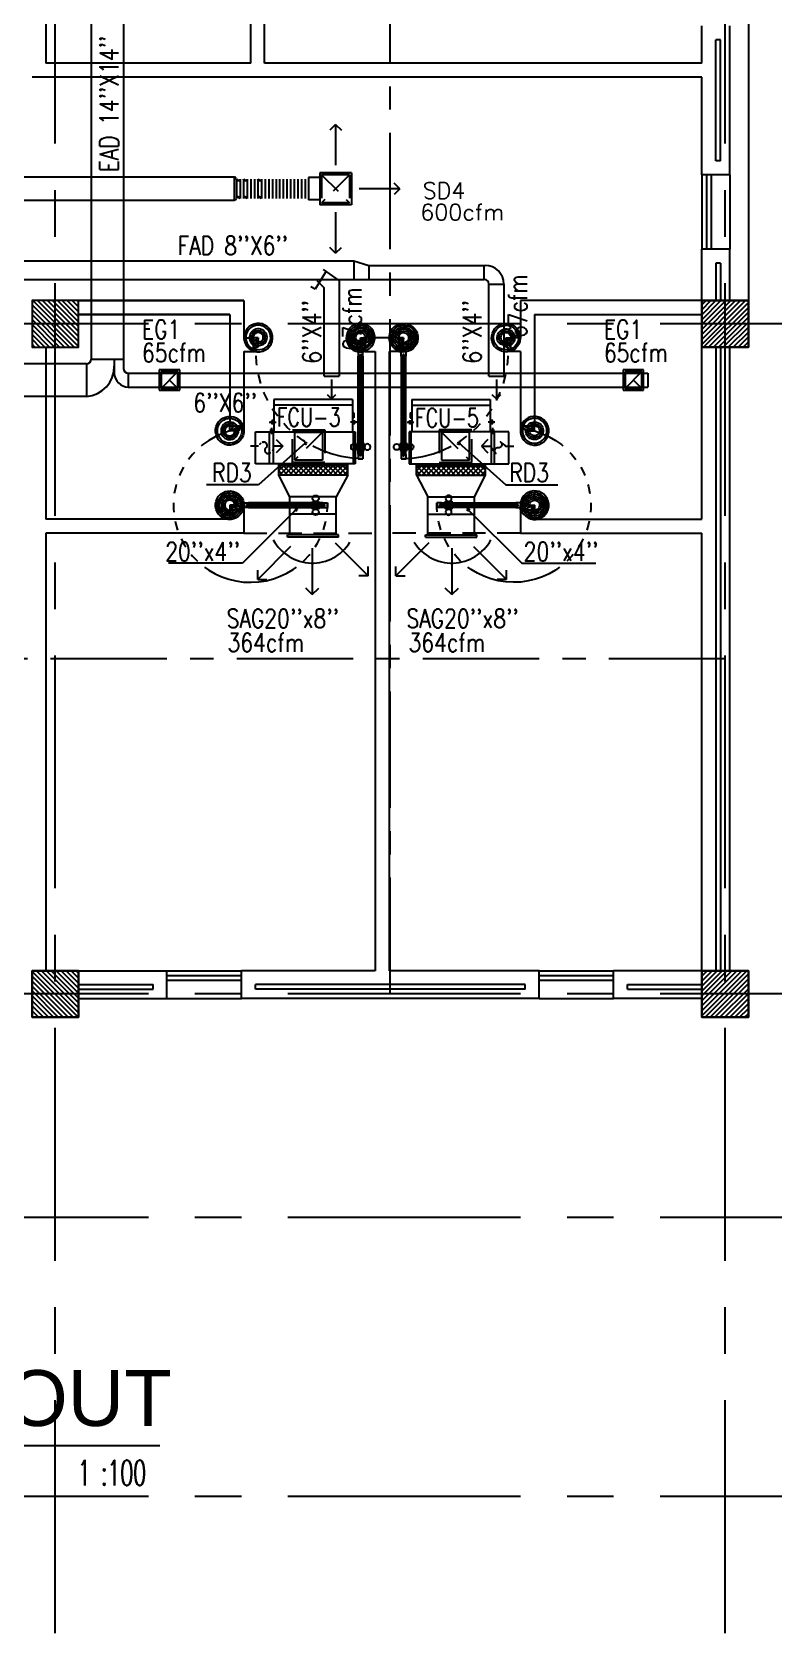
# Model space of a CAD drawing. Extents: x 417866231.7 to 417866328.5, y 43498046.7 to 43498124.2.
# Drawn here: x 417866289.83 to 417866297.8, y 43498046.72 to 43498063.92 of the extents above; entities that cross this region are included whole.
import ezdxf

# ---------------------------------------------------------------- set-up
doc = ezdxf.new("R2010")
doc.units = 0
doc.header["$MEASUREMENT"] = 0
for name, pattern in [('CENTER', [2, 1.25, -0.25, 0.25, -0.25]), ('CENTERX2', [4, 2.5, -0.5, 0.5, -0.5]), ('HIDDEN', [0.375, 0.25, -0.125])]:
    doc.linetypes.add(name, pattern=pattern)
doc.layers.get('0').update_dxf_attribs({"linetype": 'CONTINUOUS'})
for name, color, linetype in [('AXES', 11, 'CENTERX2'), ('AXES1', 11, 'CENTER'), ('CER', 2, 'CONTINUOUS'), ('COL', 7, 'CONTINUOUS'), ('CTXT', 6, 'CONTINUOUS'), ('DOOR', 9, 'CONTINUOUS'), ('DUCT', 6, 'CONTINUOUS'), ('E-TXT', 2, 'CONTINUOUS'), ('EXDUCT', 10, 'CONTINUOUS'), ('FCU', 6, 'CONTINUOUS'), ('HAT', 11, 'CONTINUOUS'), ('INSUL', 9, 'CONTINUOUS'), ('M-AC-FLEX', 7, 'CONTINUOUS'), ('M-EGU.', 2, 'CONTINUOUS'), ('M-TEXT', 2, 'CONTINUOUS'), ('PROJ-L', 9, 'CONTINUOUS'), ('PSUPPLY', 3, 'HIDDEN'), ('SCD', 2, 'CONTINUOUS'), ('WALL', 9, 'CONTINUOUS'), ('WIN', 9, 'CONTINUOUS')]:
    doc.layers.add(name, color=color, linetype=linetype)
doc.styles.add('ROMANS', font='ROMANS.shx', dxfattribs={"width": 0.6})
doc.styles.add('TTXT', font='ARIAL.TTF', dxfattribs={"width": 0.6})
pattern_1 = [(45, (0, 0), (-26.5165042945, 26.5165042945), [])]

# ---------------------------------------------------------------- blocks, each defined once
blk = doc.blocks.new('DOOR90')
at = {"layer": 'DOOR', "color": 7, "linetype": 'ByBlock'}
for p, q in [((-150, 0), (0, 0)), ((-150, 0), (-150, -25)), ((0, -50), (-114, 0)), ((0, -50), (-40, 0)), ((0, -50), (0, 0)), ((-1000, -25), (-1050, -25)), ((-1050, -75), (-1050, -25)), ((-1050, -25), (-1050, -75)), ((-1000, -75), (-1050, -75)), ((-1000, -42), (-1020, -42)), ((-1020, -42), (-1020, -58)), ((-1000, -58), (-1020, -58)), ((-1000, -25), (-1000, -42)), ((-1000, -58), (-1000, -75)), ((-878, -18), (-968, -18)), ((-968, -25), (-968, -18)), ((-968, -75), (-968, -82)), ((-878, -82), (-968, -82)), ((-955, -9), (-890, -9)), ((-955, -18), (-955, -9)), ((-955, -18), (-890, -18)), ((-955, -82), (-890, -82)), ((-955, -82), (-955, -91)), ((-955, -91), (-890, -91)), ((-890, -18), (-890, -9)), ((-890, -82), (-890, -91)), ((-878, -25), (-878, -18)), ((-878, -75), (-878, -82)), ((-200, -25), (-150, -25)), ((-200, -42), (-200, -25)), ((-180, -42), (-200, -42)), ((-200, -58), (-180, -58)), ((-200, -75), (-200, -58)), ((-150, -75), (-200, -75)), ((-180, -58), (-180, -42)), ((-150, -25), (-100, -25)), ((-150, -75), (-150, -25)), ((-100, -25), (-100, -50)), ((0, -50), (-100, -37)), ((-100, -50), (0, -50)), ((0, -850), (-114, -900)), ((-100, -875), (-100, -850)), ((0, -850), (-100, -863)), ((-100, -850), (0, -850)), ((0, -850), (-40, -900)), ((0, -850), (0, -900)), ((-150, -875), (-100, -875)), ((-150, -900), (-150, -875)), ((-150, -900), (0, -900)), ((0, -900), (-150, -900))]:
    blk.add_line(p, q, dxfattribs=at)
at = {"layer": 'DOOR', "linetype": 'ByBlock'}
for p, q in [((-200, -25), (-1000, -25)), ((-200, -42), (-1000, -42)), ((-200, -58), (-1000, -58)), ((-1000, -75), (-200, -75))]:
    blk.add_line(p, q, dxfattribs=at)
at = {"layer": 'DOOR', "color": 7, "linetype": 'ByBlock'}
for centre in [(-923, 24), (-923, -124)]:
    blk.add_circle(centre, 32.4, dxfattribs=at)
for centre, radius, start, end in [((0, -50), 154, 161.1053, 166.2858), ((0, -50), 94.4, 148.0182, 180), ((0, -50), 134, 158.1598, 169.28), ((0, -50), 114, 154.0838, 167.3774), ((0, -50), 74.4, 137.7764, 180), ((0, -50), 54.4, 113.2074, 180), ((0, -50), 34.4, 90, 180), ((0, -50), 14.4, 90, 180), ((0, -850), 94.4, 180, 211.9818), ((0, -850), 74.4, 180, 222.2236), ((0, -850), 54.4, 180, 246.7926), ((0, -850), 34.4, 180, 270), ((0, -850), 14.4, 180, 270), ((0, -850), 154, 193.7142, 198.8947), ((0, -850), 134, 190.72, 201.8402)]:
    blk.add_arc(centre, radius, start, end, dxfattribs=at)
at = {"layer": 'DOOR', "linetype": 'HIDDEN', "ltscale": 0.5}
blk.add_arc((-222, -50), 828, 178.2701, 275.003, dxfattribs=at)
blk = doc.blocks.new('DOOR100')
at = {"layer": 'DOOR', "color": 7, "linetype": 'ByBlock'}
for p, q in [((-91, 1205), (-91, 1140)), ((-82, 1205), (-91, 1205)), ((-82, 1128), (-82, 1218)), ((-75, 1218), (-82, 1218)), ((-82, 1205), (-82, 1140)), ((-75, 1250), (-75, 1300)), ((-75, 1300), (-25, 1300)), ((-25, 1300), (-75, 1300)), ((-58, 1250), (-75, 1250)), ((-58, 1250), (-58, 1270)), ((-42, 1270), (-58, 1270)), ((-42, 1250), (-42, 1270)), ((-25, 1250), (-42, 1250)), ((-25, 1250), (-25, 1300)), ((-25, 1218), (-18, 1218)), ((-18, 1128), (-18, 1218)), ((-18, 1205), (-18, 1140)), ((-18, 1205), (-9, 1205)), ((-9, 1205), (-9, 1140)), ((-82, 1140), (-91, 1140)), ((-75, 1128), (-82, 1128)), ((-25, 1128), (-18, 1128)), ((-18, 1140), (-9, 1140)), ((-75, 200), (-58, 200)), ((-75, 150), (-75, 200)), ((-58, 200), (-58, 180)), ((-58, 180), (-42, 180)), ((-42, 200), (-25, 200)), ((-42, 180), (-42, 200)), ((-25, 200), (-25, 150)), ((-1200, 0), (-1200, 150)), ((-1200, 150), (-1175, 150)), ((-1200, 150), (-1200, 0)), ((-1150, 0), (-1200, 114)), ((-1150, 0), (-1200, 40)), ((-1150, 0), (-1200, 0)), ((-1175, 150), (-1175, 100)), ((-1175, 100), (-1150, 100)), ((-1150, 0), (-1163, 100)), ((-1150, 100), (-1150, 0)), ((-75, 150), (-25, 150)), ((-50, 0), (0, 114)), ((-50, 100), (-50, 0)), ((-50, 0), (-37, 100)), ((-25, 100), (-50, 100)), ((-50, 0), (0, 40)), ((-50, 0), (0, 0)), ((0, 150), (-25, 150)), ((-25, 150), (-25, 100)), ((0, 0), (0, 150)), ((0, 150), (0, 0))]:
    blk.add_line(p, q, dxfattribs=at)
at = {"layer": 'DOOR', "linetype": 'ByBlock'}
for p, q in [((-75, 1250), (-75, 200)), ((-58, 200), (-58, 1250)), ((-42, 200), (-42, 1250)), ((-25, 200), (-25, 1250))]:
    blk.add_line(p, q, dxfattribs=at)
at = {"layer": 'DOOR', "color": 7, "linetype": 'ByBlock'}
for centre in [(-124, 1173), (24, 1173)]:
    blk.add_circle(centre, 32.4, dxfattribs=at)
at = {"layer": 'DOOR', "linetype": 'HIDDEN', "ltscale": 0.5}
blk.add_arc((-25, 150), 1150, 90, 180, dxfattribs=at)
at = {"layer": 'DOOR', "color": 7, "linetype": 'ByBlock'}
for centre, radius, start, end in [((-1150, 0), 154, 103.7142, 108.8947), ((-1150, 0), 134, 100.72, 111.8402), ((-1150, 0), 94.4, 90, 121.9818), ((-1150, 0), 74.4, 90, 132.2236), ((-1150, 0), 54.4, 90, 156.7926), ((-1150, 0), 34.4, 90, 180), ((-1150, 0), 14.4, 90, 180), ((-50, 0), 94.4, 58.0182, 90), ((-50, 0), 74.4, 47.7764, 90), ((-50, 0), 54.4, 23.2074, 90), ((-50, 0), 34.4, 0, 90), ((-50, 0), 14.4, 0, 90), ((-50, 0), 134, 68.1598, 79.28), ((-50, 0), 114, 64.0838, 77.3774), ((-50, 0), 154, 71.1053, 76.2858)]:
    blk.add_arc(centre, radius, start, end, dxfattribs=at)
blk = doc.blocks.new('*X97')
at = {"color": 0}
for p, q in [((253129, 125478), (253600, 125950)), ((253129, 125531), (253547, 125950)), ((253129, 125584), (253494, 125950)), ((253129, 125637), (253441, 125950)), ((253129, 125690), (253388, 125950)), ((253129, 125743), (253335, 125950)), ((253129, 125796), (253282, 125950)), ((253129, 125849), (253229, 125950)), ((253129, 125902), (253176, 125950)), ((253153, 125450), (253629, 125925)), ((253206, 125450), (253629, 125872)), ((253259, 125450), (253629, 125819)), ((253312, 125450), (253629, 125766)), ((253365, 125450), (253629, 125713)), ((253418, 125450), (253629, 125660)), ((253471, 125450), (253629, 125607)), ((253524, 125450), (253629, 125554)), ((253577, 125450), (253629, 125501))]:
    blk.add_line(p, q, dxfattribs=at)
blk = doc.blocks.new('COL50')
at = {"layer": 'COL'}
blk.add_lwpolyline([(-250, 250), (-250, -250), (250, -250), (250, 250)], close=True, dxfattribs=at)
blk = doc.blocks.new('*X90')
at = {"color": 0}
for p, q in [((245929, 169932), (246386, 170390)), ((245929, 169985), (246333, 170390)), ((245929, 170038), (246280, 170390)), ((245929, 170091), (246227, 170390)), ((245929, 170144), (246174, 170390)), ((245929, 170197), (246121, 170390)), ((245929, 170250), (246068, 170390)), ((245929, 170303), (246015, 170390)), ((245929, 170357), (245962, 170390)), ((245939, 169890), (246429, 170379)), ((245992, 169890), (246429, 170326)), ((246045, 169890), (246429, 170273)), ((246098, 169890), (246429, 170220)), ((246151, 169890), (246429, 170167)), ((246204, 169890), (246429, 170114)), ((246257, 169890), (246429, 170061)), ((246310, 169890), (246429, 170008)), ((246363, 169890), (246429, 169955)), ((246416, 169890), (246429, 169902))]:
    blk.add_line(p, q, dxfattribs=at)
blk = doc.blocks.new('*X98')
at = {"color": 0}
for p, q in [((253129, 118266), (253613, 118750)), ((253129, 118319), (253560, 118750)), ((253129, 118372), (253507, 118750)), ((253129, 118425), (253454, 118750)), ((253129, 118478), (253401, 118750)), ((253129, 118531), (253348, 118750)), ((253129, 118584), (253294, 118750)), ((253129, 118637), (253241, 118750)), ((253129, 118690), (253188, 118750)), ((253129, 118743), (253135, 118750)), ((253166, 118250), (253629, 118713)), ((253219, 118250), (253629, 118660)), ((253272, 118250), (253629, 118607)), ((253325, 118250), (253629, 118553)), ((253378, 118250), (253629, 118500)), ((253431, 118250), (253629, 118447)), ((253484, 118250), (253629, 118394)), ((253537, 118250), (253629, 118341)), ((253590, 118250), (253629, 118288))]:
    blk.add_line(p, q, dxfattribs=at)
blk = doc.blocks.new('*X83')
at = {"color": 0}
for p, q in [((245927, 177090), (246427, 177590)), ((245929, 177145), (246374, 177590)), ((245929, 177198), (246321, 177590)), ((245929, 177251), (246267, 177590)), ((245929, 177304), (246214, 177590)), ((245929, 177357), (246161, 177590)), ((245929, 177410), (246108, 177590)), ((245929, 177463), (246055, 177590)), ((245929, 177516), (246002, 177590)), ((245929, 177569), (245949, 177590)), ((245980, 177090), (246429, 177539)), ((246033, 177090), (246429, 177486)), ((246086, 177090), (246429, 177433)), ((246139, 177090), (246429, 177380)), ((246192, 177090), (246429, 177327)), ((246245, 177090), (246429, 177274)), ((246298, 177090), (246429, 177220)), ((246351, 177090), (246429, 177167)), ((246404, 177090), (246429, 177114))]:
    blk.add_line(p, q, dxfattribs=at)
blk = doc.blocks.new('*X113')
at = {"color": 0}
for p, q in [((16890, -2467), (16943, -2414)), ((16890, -2520), (16990, -2420)), ((16990, -2565), (16890, -2465)), ((16890, -2573), (16990, -2473)), ((16990, -2619), (16890, -2519)), ((16890, -2626), (16990, -2526)), ((16990, -2672), (16890, -2572)), ((16890, -2679), (16990, -2579)), ((16990, -2512), (16892, -2414)), ((16990, -2459), (16945, -2414)), ((16990, -2725), (16890, -2625)), ((16890, -2732), (16990, -2632)), ((16990, -2778), (16890, -2678)), ((16890, -2785), (16990, -2685)), ((16990, -2831), (16890, -2731)), ((16890, -2838), (16990, -2738)), ((16990, -2884), (16890, -2784)), ((16890, -2891), (16990, -2791)), ((16990, -2937), (16890, -2837)), ((16890, -2944), (16990, -2844)), ((16990, -2990), (16890, -2890)), ((16890, -2997), (16990, -2897)), ((16990, -3043), (16890, -2943)), ((16890, -3050), (16990, -2950)), ((16990, -3096), (16890, -2996)), ((16890, -3103), (16990, -3003)), ((16990, -3149), (16890, -3049)), ((16892, -3155), (16990, -3056)), ((16944, -3155), (16890, -3102)), ((16945, -3155), (16990, -3109))]:
    blk.add_line(p, q, dxfattribs=at)
blk = doc.blocks.new('*X40')
at = {"color": 0}
for p, q in [((16890, -2467), (16943, -2414)), ((16890, -2520), (16990, -2420)), ((16990, -2565), (16890, -2465)), ((16890, -2573), (16990, -2473)), ((16990, -2619), (16890, -2519)), ((16890, -2626), (16990, -2526)), ((16990, -2672), (16890, -2572)), ((16890, -2679), (16990, -2579)), ((16990, -2512), (16892, -2414)), ((16990, -2459), (16945, -2414)), ((16990, -2725), (16890, -2625)), ((16890, -2732), (16990, -2632)), ((16990, -2778), (16890, -2678)), ((16890, -2785), (16990, -2685)), ((16990, -2831), (16890, -2731)), ((16890, -2838), (16990, -2738)), ((16990, -2884), (16890, -2784)), ((16890, -2891), (16990, -2791)), ((16990, -2937), (16890, -2837)), ((16890, -2944), (16990, -2844)), ((16990, -2990), (16890, -2890)), ((16890, -2997), (16990, -2897)), ((16990, -3043), (16890, -2943)), ((16890, -3050), (16990, -2950)), ((16990, -3096), (16890, -2996)), ((16890, -3103), (16990, -3003)), ((16990, -3149), (16890, -3049)), ((16892, -3155), (16990, -3056)), ((16944, -3155), (16890, -3102)), ((16945, -3155), (16990, -3109))]:
    blk.add_line(p, q, dxfattribs=at)

msp = doc.modelspace()

# ---------------------------------------------------------------- hatches: boundary and pattern name
at = {"layer": 'HAT'}
h = msp.add_hatch(dxfattribs=at)
h.set_pattern_fill('ANSI31', color=256, scale=300, style=0)
h.set_pattern_definition(pattern_1)
h.paths.add_polyline_path([(417866293.237, 43498060.702), (417866293.437, 43498060.702), (417866293.437, 43498060.902, 0.414214)])
h.paths.add_polyline_path([(417866293.437, 43498060.902), (417866293.437, 43498060.702), (417866293.637, 43498060.702, 0.414214)])
h.paths.add_polyline_path([(417866293.637, 43498060.702), (417866293.437, 43498060.702), (417866293.437, 43498060.502, 0.414214)])
h.paths.add_polyline_path([(417866293.437, 43498060.702), (417866293.237, 43498060.702, 0.414214), (417866293.437, 43498060.502)])
h = msp.add_hatch(dxfattribs=at)
h.set_pattern_fill('ANSI31', color=256, scale=300, style=0)
h.set_pattern_definition(pattern_1)
h.paths.add_polyline_path([(417866293.237, 43498050.852), (417866293.437, 43498050.852), (417866293.437, 43498051.052, 0.414214)])
h.paths.add_polyline_path([(417866293.437, 43498051.052), (417866293.437, 43498050.852), (417866293.637, 43498050.852, 0.414214)])
h.paths.add_polyline_path([(417866293.637, 43498050.852), (417866293.437, 43498050.852), (417866293.437, 43498050.652, 0.414214)])
h.paths.add_polyline_path([(417866293.437, 43498050.852), (417866293.237, 43498050.852, 0.414214), (417866293.437, 43498050.652)])

# ---------------------------------------------------------------- linework, layer by layer
at = {"layer": 'AXES'}
for p, q in [((417866290.079, 43498046.724), (417866290.079, 43498123.537)), ((417866297.279, 43498046.724), (417866297.279, 43498123.537)), ((417866307.079, 43498060.789), (417866239.039, 43498060.789)), ((417866307.079, 43498053.589), (417866239.039, 43498053.589)), ((417866307.079, 43498051.189), (417866239.039, 43498051.189)), ((417866307.079, 43498048.189), (417866239.039, 43498048.189))]:
    msp.add_line(p, q, dxfattribs=at)
at = {"layer": 'AXES1'}
for p, q in [((417866293.679, 43498053.589), (417866293.679, 43498112.409)), ((417866297.279, 43498057.189), (417866254.989, 43498057.189))]:
    msp.add_line(p, q, dxfattribs=at)
at = {"layer": 'CER', "color": 6}
msp.add_line((417866270.127, 43498048.739), (417866291.202, 43498048.739), dxfattribs=at)
at = {"layer": 'COL'}
msp.add_lwpolyline([(417866290.329, 43498053.839), (417866290.329, 43498053.339), (417866289.829, 43498053.339), (417866289.829, 43498053.839)], close=True, dxfattribs=at)
at = {"layer": 'DUCT', "linetype": 'ByBlock'}
for p, q in [((417866292, 43498062.364), (417866286.804, 43498062.364)), ((417866292, 43498062.364), (417866292, 43498062.114)), ((417866292, 43498062.114), (417866286.804, 43498062.114)), ((417866288.214, 43498061.465), (417866293.286, 43498061.465)), ((417866293.45, 43498061.415), (417866294.699, 43498061.415)), ((417866273.321, 43498061.265), (417866294.689, 43498061.265))]:
    msp.add_line(p, q, dxfattribs=at)
at = {"layer": 'DUCT'}
for p, q in [((417866292.99, 43498061.352), (417866292.87, 43498061.161)), ((417866293.128, 43498061.255), (417866292.96, 43498061.373)), ((417866293.286, 43498061.465), (417866293.286, 43498061.265)), ((417866293.286, 43498061.465), (417866293.45, 43498061.415)), ((417866293.45, 43498061.415), (417866293.45, 43498061.265)), ((417866294.689, 43498061.265), (417866294.689, 43498061.415)), ((417866292.888, 43498061.255), (417866292.968, 43498061.175)), ((417866292.968, 43498060.225), (417866292.968, 43498061.175)), ((417866293.128, 43498061.255), (417866293.128, 43498060.225)), ((417866294.739, 43498060.225), (417866294.739, 43498061.215)), ((417866294.739, 43498061.215), (417866294.899, 43498061.215)), ((417866294.899, 43498061.215), (417866294.899, 43498060.225)), ((417866292.968, 43498060.225), (417866293.128, 43498060.225)), ((417866294.739, 43498060.225), (417866294.899, 43498060.225))]:
    msp.add_line(p, q, dxfattribs=at)
at = {"layer": 'DUCT', "linetype": 'Continuous'}
for p, q in [((417866292.599, 43498058.928), (417866292.48, 43498059.163)), ((417866293.222, 43498059.163), (417866293.099, 43498058.928)), ((417866293.961, 43498059.163), (417866294.083, 43498058.928)), ((417866294.583, 43498058.928), (417866294.702, 43498059.163)), ((417866292.599, 43498058.745), (417866292.599, 43498058.928)), ((417866293.099, 43498058.928), (417866292.599, 43498058.928)), ((417866293.099, 43498058.745), (417866293.099, 43498058.928)), ((417866294.083, 43498058.745), (417866294.083, 43498058.928)), ((417866294.083, 43498058.928), (417866294.583, 43498058.928)), ((417866294.583, 43498058.745), (417866294.583, 43498058.928))]:
    msp.add_line(p, q, dxfattribs=at)
at = {"layer": 'DUCT'}
for centre, radius in [((417866294.699, 43498061.215), 0.2), ((417866294.689, 43498061.215), 0.05)]:
    msp.add_arc(centre, radius, 0, 90, dxfattribs=at)
at = {"layer": 'EXDUCT', "linetype": 'ByBlock'}
for p, q in [((417866290.813, 43498071.927), (417866290.813, 43498060.309)), ((417866290.463, 43498065.556), (417866290.463, 43498060.409)), ((417866290.413, 43498060.359), (417866274.667, 43498060.359)), ((417866290.413, 43498060.359), (417866290.413, 43498060.009)), ((417866290.463, 43498060.409), (417866290.813, 43498060.409)), ((417866290.713, 43498060.409), (417866290.713, 43498060.259)), ((417866290.863, 43498060.259), (417866290.863, 43498060.109)), ((417866290.863, 43498060.259), (417866296.448, 43498060.259)), ((417866290.863, 43498060.109), (417866296.448, 43498060.109)), ((417866296.448, 43498060.259), (417866296.448, 43498060.109)), ((417866290.413, 43498060.009), (417866274.667, 43498060.009))]:
    msp.add_line(p, q, dxfattribs=at)
for centre, radius, start, end in [((417866290.413, 43498060.409), 0.05, 270, 0), ((417866290.391, 43498060.33), 0.322, 273.9521, 0.6292), ((417866290.863, 43498060.309), 0.05, 180, 270), ((417866290.863, 43498060.259), 0.15, 180, 270)]:
    msp.add_arc(centre, radius, start, end, dxfattribs=at)
at = {"layer": 'FCU', "color": 6}
for p, q in [((417866293.273, 43498059.974), (417866292.429, 43498059.974)), ((417866292.429, 43498059.974), (417866292.429, 43498059.628)), ((417866293.273, 43498059.974), (417866293.273, 43498059.628)), ((417866293.909, 43498059.974), (417866294.754, 43498059.974)), ((417866293.909, 43498059.974), (417866293.909, 43498059.628)), ((417866294.754, 43498059.974), (417866294.754, 43498059.628)), ((417866292.382, 43498059.628), (417866293.302, 43498059.628)), ((417866292.382, 43498059.285), (417866292.382, 43498059.628)), ((417866293.302, 43498059.628), (417866293.302, 43498059.285)), ((417866294.8, 43498059.628), (417866293.881, 43498059.628)), ((417866293.881, 43498059.628), (417866293.881, 43498059.285)), ((417866294.8, 43498059.285), (417866294.8, 43498059.628)), ((417866293.302, 43498059.285), (417866292.382, 43498059.285)), ((417866293.881, 43498059.285), (417866294.8, 43498059.285))]:
    msp.add_line(p, q, dxfattribs=at)
at = {"layer": 'FCU', "color": 3}
for p, q in [((417866292.414, 43498059.762), (417866292.414, 43498059.705)), ((417866293.273, 43498059.914), (417866292.429, 43498059.914)), ((417866293.288, 43498059.833), (417866293.273, 43498059.833)), ((417866293.288, 43498059.778), (417866293.273, 43498059.778)), ((417866293.288, 43498059.833), (417866293.288, 43498059.778)), ((417866293.288, 43498059.753), (417866293.288, 43498059.705)), ((417866293.894, 43498059.833), (417866293.909, 43498059.833)), ((417866293.894, 43498059.833), (417866293.894, 43498059.778)), ((417866293.894, 43498059.778), (417866293.909, 43498059.778)), ((417866293.894, 43498059.753), (417866293.894, 43498059.705)), ((417866293.909, 43498059.914), (417866294.754, 43498059.914)), ((417866294.769, 43498059.762), (417866294.769, 43498059.705)), ((417866292.229, 43498059.285), (417866292.229, 43498059.628)), ((417866292.229, 43498059.628), (417866292.382, 43498059.628)), ((417866292.379, 43498059.732), (417866292.451, 43498059.732)), ((417866292.393, 43498059.653), (417866292.413, 43498059.653)), ((417866292.393, 43498059.653), (417866292.393, 43498059.628)), ((417866292.399, 43498059.742), (417866292.429, 43498059.742)), ((417866292.399, 43498059.742), (417866292.399, 43498059.722)), ((417866292.399, 43498059.722), (417866292.429, 43498059.722)), ((417866292.403, 43498059.669), (417866292.403, 43498059.601)), ((417866292.413, 43498059.653), (417866292.413, 43498059.628)), ((417866292.42, 43498059.628), (417866292.42, 43498059.285)), ((417866293.323, 43498059.732), (417866293.25, 43498059.732)), ((417866293.303, 43498059.742), (417866293.273, 43498059.742)), ((417866293.303, 43498059.722), (417866293.273, 43498059.722)), ((417866293.281, 43498059.628), (417866293.281, 43498059.285)), ((417866293.303, 43498059.742), (417866293.303, 43498059.722)), ((417866293.859, 43498059.732), (417866293.932, 43498059.732)), ((417866293.879, 43498059.742), (417866293.879, 43498059.722)), ((417866293.879, 43498059.742), (417866293.909, 43498059.742)), ((417866293.879, 43498059.722), (417866293.909, 43498059.722)), ((417866293.901, 43498059.628), (417866293.901, 43498059.285)), ((417866294.804, 43498059.732), (417866294.731, 43498059.732)), ((417866294.784, 43498059.742), (417866294.754, 43498059.742)), ((417866294.784, 43498059.722), (417866294.754, 43498059.722)), ((417866294.762, 43498059.628), (417866294.762, 43498059.285)), ((417866294.789, 43498059.653), (417866294.769, 43498059.653)), ((417866294.769, 43498059.653), (417866294.769, 43498059.628)), ((417866294.779, 43498059.669), (417866294.779, 43498059.601)), ((417866294.784, 43498059.742), (417866294.784, 43498059.722)), ((417866294.789, 43498059.653), (417866294.789, 43498059.628)), ((417866294.953, 43498059.628), (417866294.8, 43498059.628)), ((417866294.953, 43498059.285), (417866294.953, 43498059.628)), ((417866292.382, 43498059.285), (417866292.229, 43498059.285)), ((417866292.48, 43498059.163), (417866292.48, 43498059.285)), ((417866293.222, 43498059.263), (417866292.48, 43498059.263)), ((417866293.222, 43498059.163), (417866293.222, 43498059.285)), ((417866293.961, 43498059.163), (417866293.961, 43498059.285)), ((417866293.961, 43498059.263), (417866294.702, 43498059.263)), ((417866294.702, 43498059.163), (417866294.702, 43498059.285)), ((417866294.8, 43498059.285), (417866294.953, 43498059.285)), ((417866293.222, 43498059.163), (417866292.48, 43498059.163)), ((417866293.961, 43498059.163), (417866294.702, 43498059.163))]:
    msp.add_line(p, q, dxfattribs=at)
at = {"layer": 'INSUL'}
for p, q in [((417866297.229, 43498063.839), (417866297.179, 43498063.839)), ((417866297.179, 43498062.539), (417866297.179, 43498063.839)), ((417866297.229, 43498062.539), (417866297.229, 43498063.839)), ((417866297.229, 43498062.539), (417866297.179, 43498062.539)), ((417866297.179, 43498061.439), (417866297.179, 43498061.039)), ((417866297.229, 43498061.439), (417866297.179, 43498061.439)), ((417866297.229, 43498061.439), (417866297.229, 43498061.039)), ((417866297.179, 43498060.539), (417866297.179, 43498053.839)), ((417866297.229, 43498060.539), (417866297.229, 43498053.839)), ((417866290.329, 43498053.689), (417866291.129, 43498053.689)), ((417866290.329, 43498053.639), (417866291.129, 43498053.639)), ((417866291.129, 43498053.639), (417866291.129, 43498053.689)), ((417866292.229, 43498053.639), (417866292.229, 43498053.689)), ((417866295.129, 43498053.689), (417866292.229, 43498053.689)), ((417866295.129, 43498053.639), (417866292.229, 43498053.639)), ((417866295.129, 43498053.639), (417866295.129, 43498053.689)), ((417866296.229, 43498053.639), (417866296.229, 43498053.689)), ((417866296.229, 43498053.689), (417866297.029, 43498053.689)), ((417866296.229, 43498053.639), (417866297.029, 43498053.639))]:
    msp.add_line(p, q, dxfattribs=at)
at = {"layer": 'M-AC-FLEX', "color": 11}
for p, q in [((417866292.025, 43498062.343), (417866292.025, 43498062.135)), ((417866292.025, 43498062.343), (417866292.025, 43498062.135)), ((417866292.064, 43498062.343), (417866292.064, 43498062.135)), ((417866292.064, 43498062.343), (417866292.064, 43498062.135)), ((417866292.102, 43498062.343), (417866292.102, 43498062.135)), ((417866292.102, 43498062.343), (417866292.102, 43498062.135)), ((417866292.141, 43498062.343), (417866292.141, 43498062.135)), ((417866292.141, 43498062.343), (417866292.141, 43498062.135)), ((417866292.179, 43498062.343), (417866292.179, 43498062.135)), ((417866292.179, 43498062.343), (417866292.179, 43498062.135)), ((417866292.218, 43498062.343), (417866292.218, 43498062.135)), ((417866292.218, 43498062.343), (417866292.218, 43498062.135)), ((417866292.257, 43498062.343), (417866292.257, 43498062.135)), ((417866292.257, 43498062.343), (417866292.257, 43498062.135)), ((417866292.296, 43498062.343), (417866292.296, 43498062.135)), ((417866292.296, 43498062.343), (417866292.296, 43498062.135)), ((417866292.334, 43498062.343), (417866292.334, 43498062.135)), ((417866292.373, 43498062.343), (417866292.373, 43498062.135)), ((417866292.412, 43498062.343), (417866292.412, 43498062.135)), ((417866292.451, 43498062.343), (417866292.451, 43498062.135)), ((417866292.49, 43498062.343), (417866292.49, 43498062.135)), ((417866292.529, 43498062.343), (417866292.529, 43498062.135)), ((417866292.529, 43498062.343), (417866292.529, 43498062.135)), ((417866292.568, 43498062.343), (417866292.568, 43498062.135)), ((417866292.607, 43498062.343), (417866292.607, 43498062.135)), ((417866292.646, 43498062.343), (417866292.646, 43498062.135)), ((417866292.685, 43498062.343), (417866292.685, 43498062.135)), ((417866292.724, 43498062.343), (417866292.724, 43498062.135)), ((417866292.763, 43498062.343), (417866292.763, 43498062.135))]:
    msp.add_line(p, q, dxfattribs=at)
at = {"layer": 'M-AC-FLEX'}
for points in [[(417866292, 43498062.361, -0.513465), (417866292.025, 43498062.343)], [(417866292.064, 43498062.343, -1.017916), (417866292.102, 43498062.343)], [(417866292.103, 43498062.343, 1.017916), (417866292.064, 43498062.343)], [(417866292.218, 43498062.343, -1), (417866292.179, 43498062.343, 1.018005), (417866292.141, 43498062.343)], [(417866292.179, 43498062.343, 1), (417866292.218, 43498062.343, -1.018005), (417866292.257, 43498062.343)], [(417866292.451, 43498062.343, -1), (417866292.412, 43498062.343, 1), (417866292.373, 43498062.343, -1), (417866292.334, 43498062.343, 1.018005), (417866292.296, 43498062.343)], [(417866292.412, 43498062.343, 1), (417866292.451, 43498062.343, -1), (417866292.49, 43498062.343)], [(417866292.49, 43498062.343, 1), (417866292.451, 43498062.343)], [(417866292.529, 43498062.343, -1), (417866292.49, 43498062.343, 1), (417866292.451, 43498062.343)], [(417866292.451, 43498062.343, -1), (417866292.49, 43498062.343)], [(417866292.49, 43498062.343, 1), (417866292.529, 43498062.343, -1), (417866292.568, 43498062.343)], [(417866292.529, 43498062.343, -1), (417866292.568, 43498062.343)], [(417866292.568, 43498062.343, 1), (417866292.529, 43498062.343)], [(417866292.568, 43498062.343, 1), (417866292.529, 43498062.343)], [(417866292.607, 43498062.343, -1), (417866292.568, 43498062.343, 1), (417866292.529, 43498062.343)], [(417866292.529, 43498062.343, -1), (417866292.568, 43498062.343)], [(417866292.568, 43498062.343, 1), (417866292.607, 43498062.343, -1), (417866292.646, 43498062.343)], [(417866292.685, 43498062.343, -1), (417866292.646, 43498062.343, 1), (417866292.607, 43498062.343)], [(417866292.607, 43498062.343, -1), (417866292.646, 43498062.343)], [(417866292.646, 43498062.343, 1), (417866292.607, 43498062.343)], [(417866292.646, 43498062.343, 1), (417866292.685, 43498062.343, -1), (417866292.724, 43498062.343, 1), (417866292.763, 43498062.343, -1.018005), (417866292.801, 43498062.343)], [(417866292, 43498062.116, 0.513465), (417866292.025, 43498062.135)], [(417866292.064, 43498062.134, 1.000002), (417866292.102, 43498062.135)], [(417866292.103, 43498062.134, -1.000002), (417866292.064, 43498062.135)], [(417866292.218, 43498062.135, 1), (417866292.179, 43498062.135, -1.018005), (417866292.141, 43498062.135)], [(417866292.179, 43498062.135, -1), (417866292.218, 43498062.135, 1.018005), (417866292.257, 43498062.135)], [(417866292.451, 43498062.135, 1), (417866292.412, 43498062.135, -1), (417866292.373, 43498062.135, 1), (417866292.334, 43498062.135, -1.018005), (417866292.296, 43498062.135)], [(417866292.412, 43498062.135, -1), (417866292.451, 43498062.135, 1), (417866292.49, 43498062.135)], [(417866292.529, 43498062.135, 1), (417866292.49, 43498062.135, -1), (417866292.451, 43498062.135)], [(417866292.49, 43498062.135, -1.000001), (417866292.451, 43498062.135)], [(417866292.451, 43498062.135, 1.000001), (417866292.49, 43498062.135)], [(417866292.49, 43498062.135, -1), (417866292.529, 43498062.135, 1), (417866292.568, 43498062.135)], [(417866292.607, 43498062.135, 1), (417866292.568, 43498062.135, -1), (417866292.529, 43498062.135)], [(417866292.529, 43498062.135, 1.000001), (417866292.568, 43498062.135)], [(417866292.568, 43498062.135, -1.000001), (417866292.529, 43498062.135)], [(417866292.568, 43498062.135, -1.000001), (417866292.529, 43498062.135)], [(417866292.529, 43498062.135, 1.000001), (417866292.568, 43498062.135)], [(417866292.568, 43498062.135, -1), (417866292.607, 43498062.135, 1), (417866292.646, 43498062.135)], [(417866292.685, 43498062.135, 1), (417866292.646, 43498062.135, -1), (417866292.607, 43498062.135)], [(417866292.607, 43498062.135, 1.000001), (417866292.646, 43498062.135)], [(417866292.646, 43498062.135, -1.000001), (417866292.607, 43498062.135)], [(417866292.646, 43498062.135, -1), (417866292.685, 43498062.135, 1), (417866292.724, 43498062.135, -1), (417866292.763, 43498062.135, 1.018005), (417866292.801, 43498062.135)]]:
    msp.add_lwpolyline(points, format="xyb", dxfattribs=at)
for centre, start, end in [((417866292.045, 43498062.343), 180, 331.5686), ((417866292.045, 43498062.343), 208.4314, 0), ((417866292.121, 43498062.343), 180, 331.5686), ((417866292.121, 43498062.343), 208.4314, 0), ((417866292.276, 43498062.343), 180, 331.5686), ((417866292.276, 43498062.343), 208.4314, 0), ((417866292.045, 43498062.135), 28.4314, 180.0178), ((417866292.045, 43498062.135), 28.4314, 180.0178), ((417866292.045, 43498062.135), 359.9822, 151.5686), ((417866292.045, 43498062.135), 359.9822, 151.5686), ((417866292.121, 43498062.135), 28.4314, 180.0178), ((417866292.121, 43498062.135), 28.4314, 180.0178), ((417866292.121, 43498062.135), 359.9822, 151.5686), ((417866292.121, 43498062.135), 359.9822, 151.5686), ((417866292.276, 43498062.135), 28.4314, 180.0178), ((417866292.276, 43498062.135), 28.4314, 180.0178), ((417866292.276, 43498062.135), 359.9822, 151.5686), ((417866292.276, 43498062.135), 359.9822, 151.5686)]:
    msp.add_arc(centre, 0.0195, start, end, dxfattribs=at)
at = {"layer": 'M-EGU.'}
for p, q in [((417866293.092, 43498062.93), (417866293.031, 43498062.869)), ((417866293.092, 43498062.93), (417866293.092, 43498062.491)), ((417866293.092, 43498062.93), (417866293.153, 43498062.869)), ((417866292.801, 43498062.359), (417866292.801, 43498062.119)), ((417866292.921, 43498062.359), (417866292.801, 43498062.359)), ((417866293.262, 43498062.409), (417866292.921, 43498062.409)), ((417866292.921, 43498062.409), (417866292.921, 43498062.068)), ((417866293.262, 43498062.409), (417866293.262, 43498062.068)), ((417866293.783, 43498062.239), (417866293.344, 43498062.239)), ((417866293.783, 43498062.239), (417866293.722, 43498062.3)), ((417866293.783, 43498062.239), (417866293.722, 43498062.178)), ((417866292.921, 43498062.119), (417866292.801, 43498062.119)), ((417866293.262, 43498062.068), (417866292.921, 43498062.068)), ((417866293.092, 43498061.986), (417866293.092, 43498061.548)), ((417866293.092, 43498061.548), (417866293.031, 43498061.609)), ((417866293.092, 43498061.548), (417866293.153, 43498061.609)), ((417866293.048, 43498060.19), (417866293.048, 43498059.983)), ((417866294.819, 43498060.19), (417866294.819, 43498059.983)), ((417866293.001, 43498060.03), (417866293.048, 43498059.983)), ((417866293.048, 43498059.983), (417866293.095, 43498060.03)), ((417866294.772, 43498060.03), (417866294.819, 43498059.983)), ((417866294.819, 43498059.983), (417866294.866, 43498060.03)), ((417866292.652, 43498059.324), (417866292.652, 43498059.624)), ((417866292.652, 43498059.624), (417866292.952, 43498059.624)), ((417866292.952, 43498059.624), (417866292.952, 43498059.324)), ((417866294.23, 43498059.624), (417866294.23, 43498059.324)), ((417866294.53, 43498059.624), (417866294.23, 43498059.624)), ((417866294.53, 43498059.324), (417866294.53, 43498059.624)), ((417866292.264, 43498059.474), (417866292.175, 43498059.474)), ((417866292.524, 43498059.474), (417866292.423, 43498059.474)), ((417866292.454, 43498059.544), (417866292.524, 43498059.474)), ((417866292.524, 43498059.474), (417866292.454, 43498059.403)), ((417866294.729, 43498059.544), (417866294.658, 43498059.474)), ((417866294.658, 43498059.474), (417866294.729, 43498059.403)), ((417866294.658, 43498059.474), (417866294.759, 43498059.474)), ((417866294.918, 43498059.474), (417866295.007, 43498059.474)), ((417866292.952, 43498059.324), (417866292.652, 43498059.324)), ((417866294.23, 43498059.324), (417866294.53, 43498059.324)), ((417866293.099, 43498058.745), (417866292.599, 43498058.745)), ((417866292.599, 43498058.52), (417866292.599, 43498058.745)), ((417866293.099, 43498058.52), (417866293.099, 43498058.745)), ((417866294.083, 43498058.745), (417866294.583, 43498058.745)), ((417866294.083, 43498058.52), (417866294.083, 43498058.745)), ((417866294.583, 43498058.52), (417866294.583, 43498058.745)), ((417866292.608, 43498058.396), (417866292.254, 43498058.043)), ((417866292.574, 43498058.495), (417866292.574, 43498058.52)), ((417866293.124, 43498058.52), (417866292.574, 43498058.52)), ((417866293.124, 43498058.495), (417866292.574, 43498058.495)), ((417866292.841, 43498058.379), (417866292.841, 43498057.879)), ((417866293.088, 43498058.436), (417866293.442, 43498058.082)), ((417866293.124, 43498058.495), (417866293.124, 43498058.52)), ((417866294.094, 43498058.436), (417866293.74, 43498058.082)), ((417866294.058, 43498058.495), (417866294.058, 43498058.52)), ((417866294.058, 43498058.52), (417866294.608, 43498058.52)), ((417866294.058, 43498058.495), (417866294.608, 43498058.495)), ((417866294.341, 43498058.379), (417866294.341, 43498057.879)), ((417866294.574, 43498058.396), (417866294.928, 43498058.043)), ((417866294.608, 43498058.495), (417866294.608, 43498058.52)), ((417866292.254, 43498058.043), (417866292.254, 43498058.143)), ((417866292.254, 43498058.043), (417866292.354, 43498058.043)), ((417866293.442, 43498058.082), (417866293.342, 43498058.082)), ((417866293.442, 43498058.082), (417866293.442, 43498058.182)), ((417866293.74, 43498058.082), (417866293.74, 43498058.182)), ((417866293.74, 43498058.082), (417866293.84, 43498058.082)), ((417866294.928, 43498058.043), (417866294.828, 43498058.043)), ((417866294.928, 43498058.043), (417866294.928, 43498058.143)), ((417866292.841, 43498057.879), (417866292.771, 43498057.95)), ((417866292.841, 43498057.879), (417866292.912, 43498057.95)), ((417866294.341, 43498057.879), (417866294.27, 43498057.95)), ((417866294.341, 43498057.879), (417866294.412, 43498057.95))]:
    msp.add_line(p, q, dxfattribs=at)
at = {"layer": 'M-EGU.', "linetype": 'HIDDEN'}
for p, q in [((417866293.242, 43498062.389), (417866292.941, 43498062.088)), ((417866292.941, 43498062.389), (417866293.242, 43498062.088)), ((417866293.242, 43498062.389), (417866292.941, 43498062.389)), ((417866292.941, 43498062.389), (417866292.941, 43498062.088)), ((417866293.242, 43498062.389), (417866293.242, 43498062.088)), ((417866293.242, 43498062.088), (417866292.941, 43498062.088)), ((417866292.627, 43498059.299), (417866292.627, 43498059.649)), ((417866292.627, 43498059.649), (417866292.977, 43498059.649)), ((417866292.952, 43498059.624), (417866292.652, 43498059.324)), ((417866292.977, 43498059.649), (417866292.977, 43498059.299)), ((417866294.205, 43498059.649), (417866294.205, 43498059.299)), ((417866294.555, 43498059.649), (417866294.205, 43498059.649)), ((417866294.23, 43498059.624), (417866294.53, 43498059.324)), ((417866294.555, 43498059.299), (417866294.555, 43498059.649)), ((417866292.977, 43498059.299), (417866292.627, 43498059.299)), ((417866294.205, 43498059.299), (417866294.555, 43498059.299)), ((417866292.104, 43498058.539), (417866293.516, 43498058.539)), ((417866292.104, 43498058.539), (417866293.516, 43498058.539)), ((417866295.079, 43498058.539), (417866293.666, 43498058.539))]:
    msp.add_line(p, q, dxfattribs=at)
at = {"layer": 'M-EGU.'}
msp.add_lwpolyline([(417866294.918, 43498059.474, -0.1324), (417866294.896, 43498059.506, -0.15664), (417866294.865, 43498059.519, -0.736612), (417866294.84, 43498059.456, 0.774232), (417866294.812, 43498059.395, 0.203349), (417866294.77, 43498059.422, 0.193808), (417866294.759, 43498059.474)], format="xyb", dxfattribs=at)
for centre, radius, start, end in [((417866292.335, 43498059.449), 0.0752, 130.2112, 160.3796), ((417866292.322, 43498059.464), 0.0545, 94.6012, 130.2112), ((417866292.32, 43498059.483), 0.0355, 309.098, 94.6011), ((417866292.364, 43498059.429), 0.0345, 129.098, 280.0906), ((417866292.359, 43498059.458), 0.0644, 280.0907, 326.0679), ((417866292.354, 43498059.462), 0.0704, 326.068, 9.9416), ((417866292.841, 43498058.695), 0.477, 208.5297, 328.1349)]:
    msp.add_arc(centre, radius, start, end, dxfattribs=at)
msp.add_ellipse((417866294.341, 43498058.695), major_axis=(0.001, 0.477), ratio=0.999985, start_param=2.12952, end_param=4.217024, dxfattribs=at)
at = {"layer": 'M-TEXT'}
for q in [(417866292.825, 43498061.184), (417866292.87, 43498061.161)]:
    msp.add_line((417866292.87, 43498061.161), q, dxfattribs=at)
at = {"layer": 'PROJ-L'}
msp.add_line((417866297.529, 43498067.739), (417866297.529, 43498061.039), dxfattribs=at)
at = {"layer": 'PSUPPLY', "color": 4, "linetype": 'Continuous'}
for p, q in [((417866292.767, 43498059.508), (417866292.261, 43498059.057)), ((417866294.415, 43498059.508), (417866294.921, 43498059.057)), ((417866292.261, 43498059.057), (417866291.703, 43498059.057)), ((417866294.921, 43498059.057), (417866295.479, 43498059.057)), ((417866292.668, 43498058.795), (417866292.09, 43498058.217)), ((417866294.514, 43498058.795), (417866295.093, 43498058.217)), ((417866292.09, 43498058.217), (417866291.294, 43498058.217)), ((417866295.093, 43498058.217), (417866295.888, 43498058.217))]:
    msp.add_line(p, q, dxfattribs=at)
for centre, start, end in [((417866292.767, 43498059.504), 0, 180), ((417866292.767, 43498059.504), 180, 0), ((417866292.666, 43498058.79), 0, 180), ((417866292.666, 43498058.79), 180, 0)]:
    msp.add_arc(centre, 0.0125, start, end, dxfattribs=at)
for centre, major_axis, start_param, end_param in [((417866294.415, 43498059.504), (-0.00884, 0.00884), 3.926992, 7.068585), ((417866294.415, 43498059.504), (0.00884, 0.00884), 2.356193, 5.497785), ((417866294.516, 43498058.79), (0.00884, 0.00884), 5.497785, 8.639378), ((417866294.516, 43498058.79), (-0.00884, 0.00884), 0.7854, 3.926992)]:
    msp.add_ellipse(centre, major_axis=major_axis, ratio=0.999997, start_param=start_param, end_param=end_param, dxfattribs=at)
at = {"layer": 'SCD', "linetype": 'HIDDEN'}
for p, q in [((417866291.196, 43498060.294), (417866291.196, 43498060.074)), ((417866291.416, 43498060.294), (417866291.196, 43498060.294)), ((417866291.216, 43498060.094), (417866291.396, 43498060.274)), ((417866291.416, 43498060.074), (417866291.416, 43498060.294)), ((417866296.182, 43498060.294), (417866296.182, 43498060.074)), ((417866296.402, 43498060.294), (417866296.182, 43498060.294)), ((417866296.202, 43498060.094), (417866296.382, 43498060.274)), ((417866296.402, 43498060.074), (417866296.402, 43498060.294)), ((417866291.196, 43498060.074), (417866291.416, 43498060.074)), ((417866296.182, 43498060.074), (417866296.402, 43498060.074))]:
    msp.add_line(p, q, dxfattribs=at)
at = {"layer": 'SCD'}
for p, q in [((417866291.216, 43498060.274), (417866291.216, 43498060.094)), ((417866291.396, 43498060.274), (417866291.216, 43498060.274)), ((417866291.396, 43498060.094), (417866291.396, 43498060.274)), ((417866296.202, 43498060.274), (417866296.202, 43498060.094)), ((417866296.382, 43498060.274), (417866296.202, 43498060.274)), ((417866296.382, 43498060.094), (417866296.382, 43498060.274)), ((417866291.216, 43498060.094), (417866291.396, 43498060.094)), ((417866296.202, 43498060.094), (417866296.382, 43498060.094))]:
    msp.add_line(p, q, dxfattribs=at)
at = {"layer": 'SCD', "linetype": 'ByBlock'}
for p, q in [((417866291.306, 43498060.184), (417866291.396, 43498060.094)), ((417866296.292, 43498060.184), (417866296.382, 43498060.094))]:
    msp.add_line(p, q, dxfattribs=at)
at = {"layer": 'WALL', "linetype": 'ByBlock'}
for p, q in [((417866292.329, 43498063.589), (417866292.329, 43498065.539)), ((417866292.179, 43498063.589), (417866292.179, 43498065.389)), ((417866290.329, 43498061.039), (417866292.104, 43498061.039)), ((417866290.329, 43498061.039), (417866292.104, 43498061.039)), ((417866292.104, 43498061.039), (417866290.329, 43498061.039)), ((417866297.029, 43498061.039), (417866295.079, 43498061.039)), ((417866290.329, 43498060.889), (417866291.954, 43498060.889)), ((417866290.329, 43498060.889), (417866291.954, 43498060.889)), ((417866291.954, 43498060.889), (417866290.329, 43498060.889)), ((417866291.954, 43498060.889), (417866290.329, 43498060.889)), ((417866295.229, 43498060.889), (417866297.029, 43498060.889)), ((417866295.229, 43498060.889), (417866297.029, 43498060.889)), ((417866292.104, 43498060.639), (417866292.21, 43498060.639)), ((417866293.772, 43498060.639), (417866293.41, 43498060.639)), ((417866295.079, 43498060.639), (417866294.972, 43498060.639)), ((417866292.104, 43498060.489), (417866292.21, 43498060.489)), ((417866293.41, 43498060.489), (417866293.516, 43498060.489)), ((417866293.772, 43498060.489), (417866293.666, 43498060.489)), ((417866295.079, 43498060.489), (417866294.972, 43498060.489))]:
    msp.add_line(p, q, dxfattribs=at)
at = {"layer": 'WALL'}
for p, q in [((417866289.979, 43498064.339), (417866289.979, 43498063.589)), ((417866297.029, 43498063.589), (417866297.029, 43498063.989)), ((417866297.329, 43498062.389), (417866297.329, 43498063.989)), ((417866292.179, 43498063.589), (417866289.979, 43498063.589)), ((417866297.029, 43498063.589), (417866292.329, 43498063.589)), ((417866297.029, 43498063.439), (417866289.829, 43498063.439)), ((417866297.029, 43498062.389), (417866297.029, 43498063.439)), ((417866297.329, 43498062.389), (417866297.029, 43498062.389)), ((417866297.329, 43498061.589), (417866297.029, 43498061.589)), ((417866297.029, 43498061.039), (417866297.029, 43498061.589)), ((417866297.329, 43498061.039), (417866297.329, 43498061.589)), ((417866292.104, 43498061.039), (417866292.104, 43498060.639)), ((417866295.079, 43498061.039), (417866295.079, 43498060.639)), ((417866291.954, 43498060.889), (417866291.954, 43498059.689)), ((417866295.229, 43498060.889), (417866295.229, 43498059.689)), ((417866289.979, 43498060.539), (417866289.979, 43498058.689)), ((417866292.104, 43498060.489), (417866292.104, 43498059.689)), ((417866293.516, 43498060.489), (417866293.516, 43498053.839)), ((417866293.666, 43498060.489), (417866293.666, 43498053.839)), ((417866295.079, 43498060.489), (417866295.079, 43498059.689)), ((417866297.029, 43498058.689), (417866297.029, 43498060.539)), ((417866297.329, 43498053.839), (417866297.329, 43498060.539)), ((417866292.104, 43498059.689), (417866291.954, 43498059.689)), ((417866295.079, 43498059.689), (417866295.229, 43498059.689)), ((417866292.104, 43498058.789), (417866291.954, 43498058.789)), ((417866291.954, 43498058.789), (417866291.954, 43498058.689)), ((417866292.104, 43498058.789), (417866292.104, 43498058.539)), ((417866295.079, 43498058.789), (417866295.229, 43498058.789)), ((417866295.079, 43498058.789), (417866295.079, 43498058.539)), ((417866295.229, 43498058.789), (417866295.229, 43498058.689)), ((417866291.954, 43498058.689), (417866289.979, 43498058.689)), ((417866295.229, 43498058.689), (417866297.029, 43498058.689)), ((417866292.104, 43498058.539), (417866289.979, 43498058.539)), ((417866289.979, 43498058.539), (417866289.979, 43498053.839)), ((417866295.079, 43498058.539), (417866297.029, 43498058.539)), ((417866297.029, 43498053.839), (417866297.029, 43498058.539)), ((417866290.329, 43498053.839), (417866291.279, 43498053.839)), ((417866291.279, 43498053.539), (417866291.279, 43498053.839)), ((417866292.079, 43498053.539), (417866292.079, 43498053.839)), ((417866293.516, 43498053.839), (417866292.079, 43498053.839)), ((417866295.279, 43498053.839), (417866293.666, 43498053.839)), ((417866295.279, 43498053.539), (417866295.279, 43498053.839)), ((417866296.079, 43498053.539), (417866296.079, 43498053.839)), ((417866297.029, 43498053.839), (417866296.079, 43498053.839)), ((417866290.329, 43498053.539), (417866291.279, 43498053.539)), ((417866295.279, 43498053.539), (417866292.079, 43498053.539)), ((417866297.029, 43498053.539), (417866296.079, 43498053.539))]:
    msp.add_line(p, q, dxfattribs=at)
at = {"layer": 'WALL', "color": 2, "linetype": 'ByBlock'}
for p, q in [((417866292.21, 43498060.639), (417866292.21, 43498060.489)), ((417866293.41, 43498060.639), (417866293.41, 43498060.489)), ((417866293.772, 43498060.639), (417866293.772, 43498060.489)), ((417866294.972, 43498060.639), (417866294.972, 43498060.489))]:
    msp.add_line(p, q, dxfattribs=at)
at = {"layer": 'WALL', "linetype": 'ByBlock', "ltscale": 0.3}
for points in [[(417866289.829, 43498060.539), (417866290.329, 43498060.539), (417866290.329, 43498061.039), (417866289.829, 43498061.039)], [(417866297.029, 43498060.539), (417866297.529, 43498060.539), (417866297.529, 43498061.039), (417866297.029, 43498061.039)], [(417866289.829, 43498053.339), (417866290.329, 43498053.339), (417866290.329, 43498053.839), (417866289.829, 43498053.839)], [(417866297.029, 43498053.339), (417866297.529, 43498053.339), (417866297.529, 43498053.839), (417866297.029, 43498053.839)]]:
    msp.add_lwpolyline(points, close=True, dxfattribs=at)
at = {"layer": 'WIN'}
for p, q in [((417866297.029, 43498062.389), (417866297.029, 43498061.589)), ((417866297.079, 43498062.389), (417866297.079, 43498061.589)), ((417866297.129, 43498062.389), (417866297.129, 43498061.589)), ((417866297.329, 43498062.389), (417866297.329, 43498061.589)), ((417866291.279, 43498053.839), (417866292.079, 43498053.839)), ((417866291.279, 43498053.789), (417866292.079, 43498053.789)), ((417866291.279, 43498053.739), (417866292.079, 43498053.739)), ((417866295.279, 43498053.839), (417866296.079, 43498053.839)), ((417866295.279, 43498053.789), (417866296.079, 43498053.789)), ((417866295.279, 43498053.739), (417866296.079, 43498053.739)), ((417866291.279, 43498053.539), (417866292.079, 43498053.539)), ((417866295.279, 43498053.539), (417866296.079, 43498053.539))]:
    msp.add_line(p, q, dxfattribs=at)

# ---------------------------------------------------------------- block references
at = {"layer": 'COL', "xscale": 0.0009999871253967285, "yscale": 0.001000002026557922, "zscale": 0.001, "rotation": 180}
msp.add_blockref('COL50', (417866290.079, 43498060.789), dxfattribs=at)
at = {"layer": 'COL', "xscale": -0.0009999871253967285, "yscale": 0.001000002026557922, "zscale": 0.001}
for p in [(417866297.279, 43498060.789), (417866297.279, 43498053.589)]:
    msp.add_blockref('COL50', p, dxfattribs=at)
at = {"layer": 'DOOR', "color": 0, "linetype": 'ByBlock', "yscale": 0.001000002026557922, "zscale": 0.001, "rotation": 180}
for name, p, xscale in [('DOOR100', (417866293.41, 43498060.639), -0.0009999871253967285), ('DOOR100', (417866293.772, 43498060.639), 0.0009999871253967285), ('DOOR90', (417866291.954, 43498058.789), 0.0009999871253967285), ('DOOR90', (417866295.229, 43498058.789), -0.0009999871253967285)]:
    msp.add_blockref(name, p, dxfattribs=dict(at, xscale=xscale))
at = {"layer": 'FCU', "color": 11, "extrusion": (0, 0, -1), "xscale": 0.001000002026557922, "yscale": 0.001000002026557922, "zscale": -0.001, "rotation": 270}
msp.add_blockref('*X113', (-417866290.067, 43498076.154), dxfattribs=at)
at = {"layer": 'FCU', "color": 11, "xscale": 0.001000002026557922, "yscale": 0.0009999871253967285, "zscale": 0.001, "rotation": 270}
msp.add_blockref('*X40', (417866297.116, 43498076.154), dxfattribs=at)
at = {"layer": 'HAT', "xscale": -0.0009999871253967285, "yscale": 0.001000002026557922, "zscale": 0.001, "rotation": 180}
for name in ['*X90', '*X83']:
    msp.add_blockref(name, (417866043.9, 43498230.929), dxfattribs=at)
at = {"layer": 'HAT', "xscale": 0.0009999871253967285, "yscale": 0.001000002026557922, "zscale": 0.001}
for name in ['*X97', '*X98']:
    msp.add_blockref(name, (417866043.9, 43497935.089), dxfattribs=at)

# ---------------------------------------------------------------- texts
at = {"layer": 'CTXT', "style": 'TTXT'}
msp.add_text('SECOND FLOOR PART-2  H.V.A.C  SYSTEM LAYOUT', height=0.6, dxfattribs=at).set_placement((417866270.421, 43498048.948))
at = {"layer": 'E-TXT', "style": 'ROMANS', "width": 0.6}
msp.add_text('1 :100', height=0.27, dxfattribs=at).set_placement((417866290.32, 43498048.31))
at = {"layer": 'M-TEXT', "style": 'ROMANS', "width": 0.8}
for s, p in [("EAD 14''X14''", (417866290.758, 43498062.417)), ('67cfm', (417866293.369, 43498060.495)), ('67cfm', (417866295.149, 43498060.635)), ("6''X4''", (417866292.937, 43498060.36)), ("6''X4''", (417866294.659, 43498060.36))]:
    msp.add_text(s, height=0.2, rotation=90, dxfattribs=at).set_placement(p)
at = {"layer": 'M-TEXT', "style": 'ROMANS'}
for s, p in [('SD4', (417866294.028, 43498062.132)), ('600cfm', (417866294.003, 43498061.9))]:
    msp.add_text(s, height=0.175, dxfattribs=at).set_placement(p)
for s, width, p in [("FAD 8''X6''", 0.8, (417866291.395, 43498061.529)), ('EG1', 0.8, (417866291.011, 43498060.628)), ('EG1', 0.8, (417866295.974, 43498060.628)), ('65cfm', 0.8, (417866291.011, 43498060.378)), ('65cfm', 0.8, (417866295.974, 43498060.378)), ("6''X6''", 0.8, (417866291.561, 43498059.841)), ('FCU-3', 0.75, (417866292.458, 43498059.686)), ('FCU-5', 0.75, (417866293.943, 43498059.679)), ('RD3', 0.8, (417866291.764, 43498059.09)), ('RD3', 0.8, (417866294.959, 43498059.09)), ("20''x4''", 0.8, (417866291.261, 43498058.241)), ("20''x4''", 0.8, (417866295.113, 43498058.241)), ("SAG20''x8''", 0.8, (417866291.921, 43498057.523)), ("SAG20''x8''", 0.8, (417866293.853, 43498057.523)), ('364cfm', 0.8, (417866291.93, 43498057.265)), ('364cfm', 0.8, (417866293.875, 43498057.265))]:
    msp.add_text(s, height=0.2, dxfattribs=dict(at, width=width)).set_placement(p)

doc.saveas('drawing.dxf')
